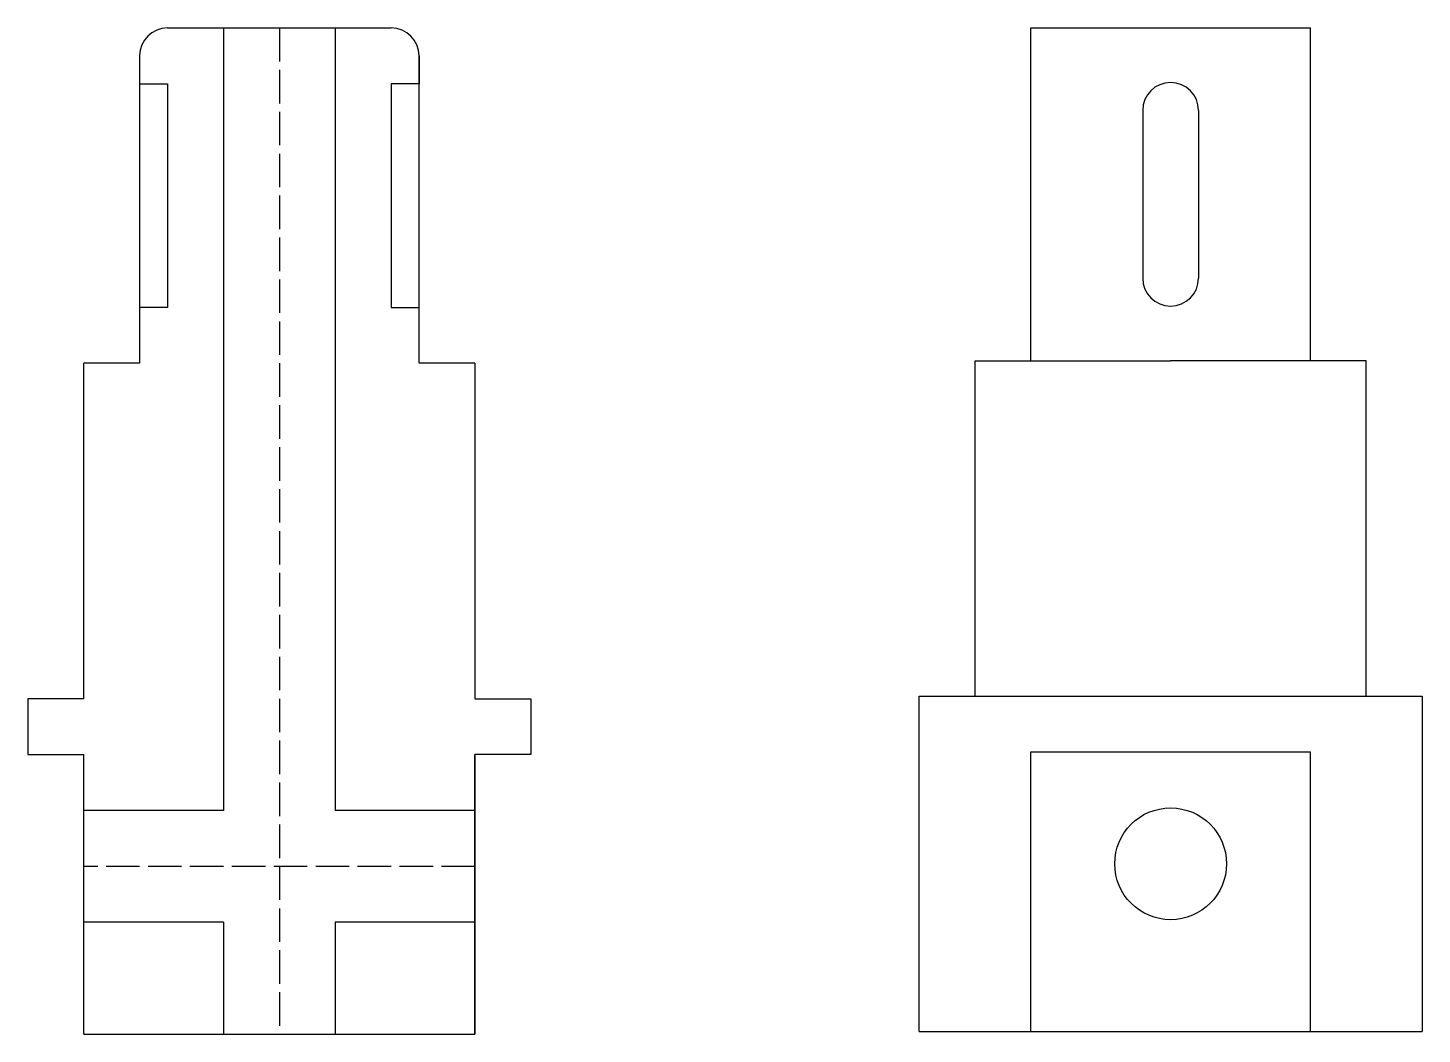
# Model space of a CAD drawing. Header units: millimetres. Extents: x 44.6 to 94.4, y 9.7 to 45.7.
import ezdxf

# ---------------------------------------------------------------- set-up
doc = ezdxf.new("R2010")
doc.units = ezdxf.units.MM
doc.linetypes.add('ACAD_ISO02W100', pattern=[15, 12, -3])
doc.layers.add('Contur', color=4, linetype='Continuous')
doc.layers.add('Linie punctata', color=254, linetype='ACAD_ISO02W100')

msp = doc.modelspace()

# ---------------------------------------------------------------- linework, layer by layer
at = {"layer": 'Contur'}
for p, q in [((49.553, 45.711), (57.553, 45.711)), ((51.553, 45.711), (51.553, 17.711)), ((55.553, 45.711), (55.553, 17.711)), ((80.447, 33.805), (80.447, 45.711)), ((80.447, 45.711), (85.447, 45.711)), ((85.447, 45.711), (90.447, 45.711)), ((90.447, 33.805), (90.447, 45.711)), ((48.553, 44.711), (48.553, 33.711)), ((58.553, 33.711), (58.553, 44.711)), ((58.553, 44.711), (58.553, 43.711)), ((48.553, 43.711), (49.553, 43.711)), ((49.553, 43.711), (49.553, 35.711)), ((58.553, 43.711), (57.553, 43.711)), ((57.553, 43.711), (57.553, 35.711)), ((84.447, 42.758), (84.447, 36.758)), ((86.447, 42.758), (86.447, 36.758)), ((49.553, 35.711), (48.553, 35.711)), ((57.553, 35.711), (58.553, 35.711)), ((48.553, 33.711), (46.553, 33.711)), ((46.553, 21.711), (46.553, 33.711)), ((60.553, 33.711), (58.553, 33.711)), ((60.553, 33.711), (60.553, 21.711)), ((78.447, 21.805), (78.447, 33.805)), ((78.447, 33.805), (85.447, 33.805)), ((92.447, 33.805), (85.447, 33.805)), ((92.447, 21.805), (92.447, 33.805)), ((46.553, 21.711), (44.553, 21.711)), ((44.553, 21.711), (44.553, 19.711)), ((60.553, 21.711), (62.553, 21.711)), ((62.553, 21.711), (62.553, 19.711)), ((76.447, 9.805), (76.447, 21.805)), ((76.447, 21.805), (94.447, 21.805)), ((94.447, 21.805), (94.447, 9.805)), ((44.553, 19.711), (46.553, 19.711)), ((46.553, 9.711), (46.553, 19.711)), ((60.553, 9.711), (60.553, 19.711)), ((62.553, 19.711), (60.553, 19.711)), ((60.553, 19.711), (60.553, 9.711)), ((80.447, 19.805), (90.447, 19.805)), ((80.447, 9.805), (80.447, 19.805)), ((90.447, 9.805), (90.447, 19.805)), ((51.553, 17.711), (46.553, 17.711)), ((60.553, 17.711), (55.553, 17.711)), ((51.553, 13.711), (46.553, 13.711)), ((51.553, 13.711), (51.553, 9.711)), ((60.553, 13.711), (55.553, 13.711)), ((55.553, 13.711), (55.553, 9.711)), ((46.553, 9.711), (60.553, 9.711)), ((76.447, 9.805), (94.447, 9.805))]:
    msp.add_line(p, q, dxfattribs=at)
msp.add_circle((85.447, 15.805), 2, dxfattribs=at)
for centre, start, end in [((49.553, 44.711), 90, 180), ((57.553, 44.711), 0, 90), ((85.447, 42.758), 0, 180), ((85.447, 36.758), 180, 0)]:
    msp.add_arc(centre, 1, start, end, dxfattribs=at)
at = {"layer": 'Linie punctata', "ltscale": 0.1}
for p, q in [((53.553, 45.711), (53.553, 9.711)), ((60.553, 15.711), (46.553, 15.711))]:
    msp.add_line(p, q, dxfattribs=at)

doc.saveas('drawing.dxf')
